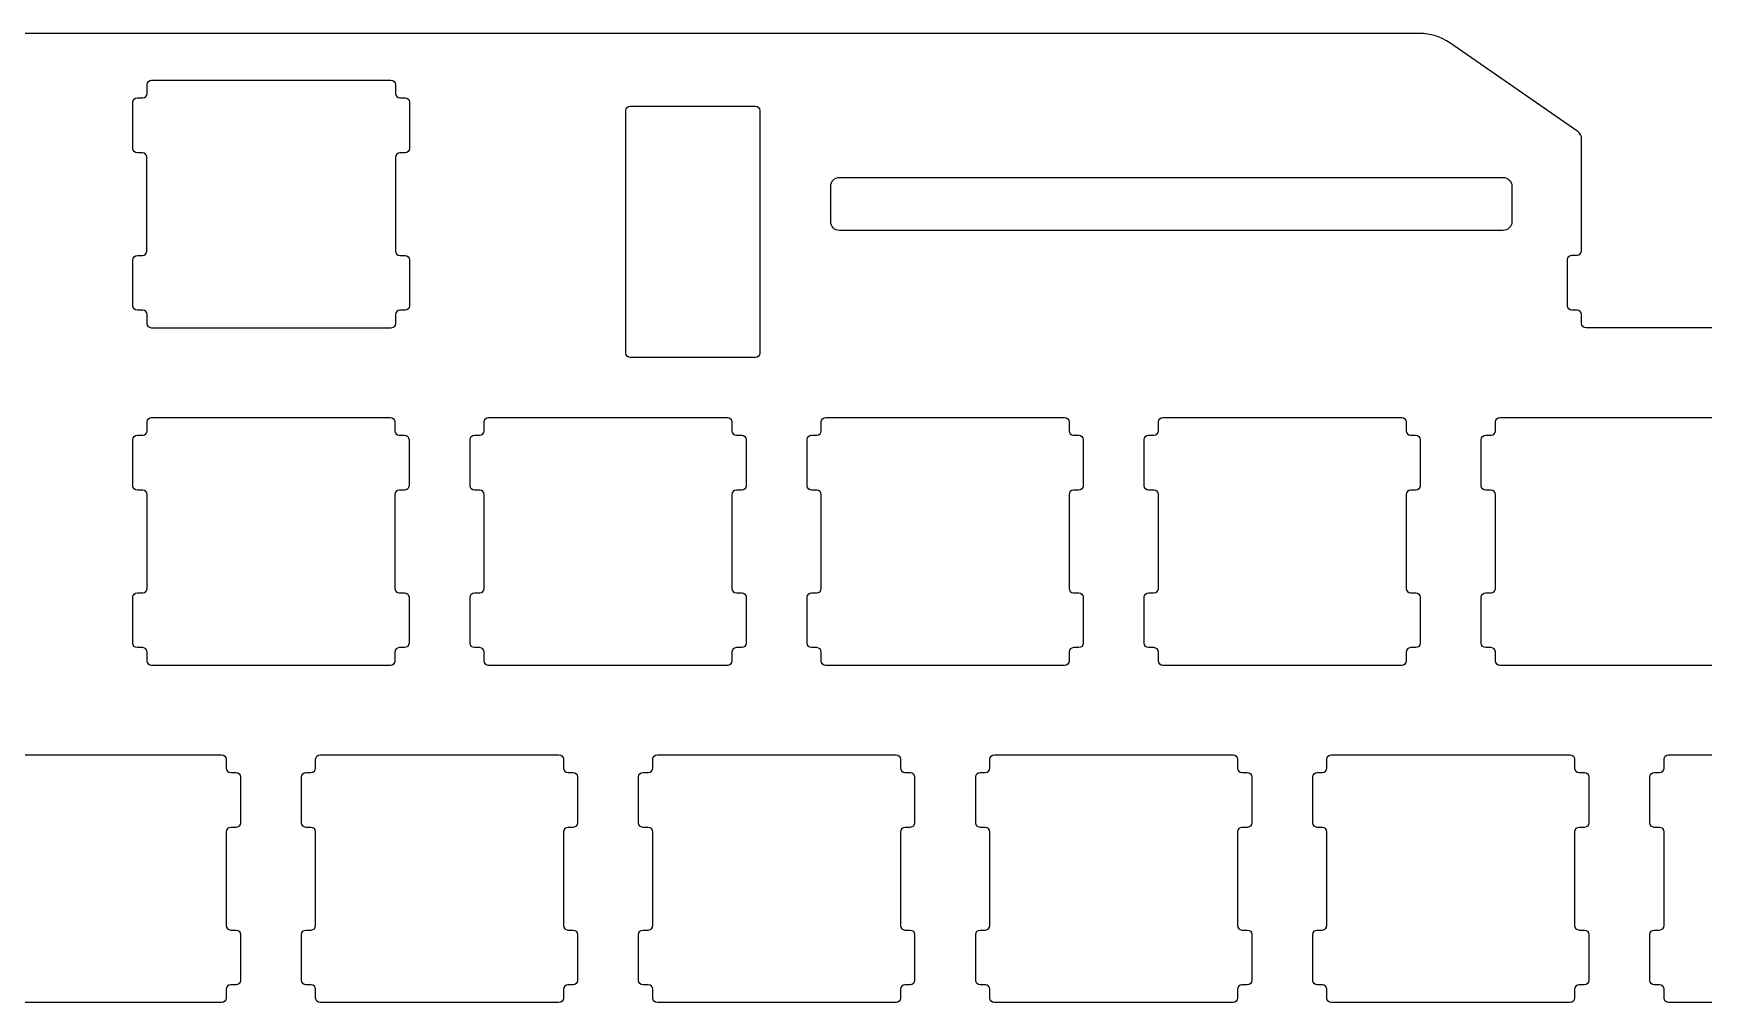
# Model space of a CAD drawing. Header units: millimetres. Extents: x -251 to 35, y -191 to -88.
# Drawn here: x -202 to -107.6, y -146.5 to -91.7 of the extents above; entities that cross this region are included whole.
import ezdxf

# ---------------------------------------------------------------- set-up
doc = ezdxf.new("R2010")
doc.units = ezdxf.units.MM
doc.layers.get('0').update_dxf_attribs({"linetype": 'CONTINUOUS'})

msp = doc.modelspace()

# ---------------------------------------------------------------- linework, layer by layer
for p, q in [((-123.7, -91.704), (-224.999, -91.704)), ((-114.759, -97.253), (-121.99, -92.238)), ((-195.361, -94.347), (-181.831, -94.347)), ((-195.611, -95.096), (-195.611, -94.597)), ((-181.581, -94.597), (-181.581, -95.096)), ((-196.412, -98.196), (-196.412, -95.596)), ((-196.162, -95.346), (-195.861, -95.346)), ((-181.331, -95.346), (-181.03, -95.346)), ((-180.78, -95.596), (-180.78, -98.196)), ((-168.552, -109.764), (-168.552, -96.059)), ((-168.302, -95.809), (-161.229, -95.809)), ((-160.979, -96.059), (-160.979, -109.764)), ((-114.544, -103.988), (-114.544, -97.664)), ((-195.87, -98.446), (-196.162, -98.446)), ((-195.62, -103.996), (-195.62, -98.696)), ((-181.581, -98.696), (-181.581, -103.996)), ((-181.03, -98.446), (-181.331, -98.446)), ((-156.479, -99.838), (-118.984, -99.838)), ((-156.979, -102.338), (-156.979, -100.338)), ((-118.484, -100.338), (-118.484, -102.338)), ((-118.984, -102.838), (-156.479, -102.838)), ((-196.412, -107.095), (-196.412, -104.496)), ((-196.162, -104.246), (-195.87, -104.246)), ((-181.331, -104.246), (-181.03, -104.246)), ((-180.78, -104.496), (-180.78, -107.095)), ((-115.343, -107.089), (-115.343, -104.488)), ((-115.093, -104.238), (-114.794, -104.238)), ((-195.861, -107.345), (-196.162, -107.345)), ((-195.611, -108.096), (-195.611, -107.595)), ((-181.581, -107.595), (-181.581, -108.096)), ((-181.03, -107.345), (-181.331, -107.345)), ((-114.794, -107.339), (-115.093, -107.339)), ((-114.544, -108.088), (-114.544, -107.589)), ((-181.831, -108.346), (-195.361, -108.346)), ((-100.792, -108.338), (-114.294, -108.338)), ((-161.229, -110.014), (-168.302, -110.014)), ((-195.611, -114.154), (-195.611, -113.655)), ((-195.361, -113.405), (-181.862, -113.405)), ((-181.612, -113.655), (-181.612, -114.154)), ((-176.561, -114.154), (-176.561, -113.655)), ((-176.311, -113.405), (-162.812, -113.405)), ((-162.562, -113.655), (-162.562, -114.154)), ((-157.511, -114.154), (-157.511, -113.655)), ((-157.261, -113.405), (-143.762, -113.405)), ((-143.512, -113.655), (-143.512, -114.154)), ((-138.461, -114.154), (-138.461, -113.655)), ((-138.211, -113.405), (-124.712, -113.405)), ((-124.462, -113.655), (-124.462, -114.154)), ((-119.411, -114.154), (-119.411, -113.655)), ((-119.161, -113.405), (-105.662, -113.405)), ((-196.412, -117.254), (-196.412, -114.654)), ((-196.162, -114.404), (-195.861, -114.404)), ((-181.362, -114.404), (-181.061, -114.404)), ((-180.811, -114.654), (-180.811, -117.254)), ((-177.362, -117.254), (-177.362, -114.654)), ((-177.112, -114.404), (-176.811, -114.404)), ((-162.312, -114.404), (-162.011, -114.404)), ((-161.761, -114.654), (-161.761, -117.254)), ((-158.312, -117.254), (-158.312, -114.654)), ((-158.062, -114.404), (-157.761, -114.404)), ((-143.262, -114.404), (-142.961, -114.404)), ((-142.711, -114.654), (-142.711, -117.254)), ((-139.262, -117.254), (-139.262, -114.654)), ((-139.012, -114.404), (-138.711, -114.404)), ((-124.212, -114.404), (-123.911, -114.404)), ((-123.661, -114.654), (-123.661, -117.254)), ((-120.212, -117.254), (-120.212, -114.654)), ((-119.962, -114.404), (-119.661, -114.404)), ((-195.861, -117.504), (-196.162, -117.504)), ((-195.611, -123.054), (-195.611, -117.754)), ((-181.612, -117.754), (-181.612, -123.054)), ((-181.061, -117.504), (-181.362, -117.504)), ((-176.811, -117.504), (-177.112, -117.504)), ((-176.561, -123.054), (-176.561, -117.754)), ((-162.562, -117.754), (-162.562, -123.054)), ((-162.011, -117.504), (-162.312, -117.504)), ((-157.761, -117.504), (-158.062, -117.504)), ((-157.511, -123.054), (-157.511, -117.754)), ((-143.512, -117.754), (-143.512, -123.054)), ((-142.961, -117.504), (-143.262, -117.504)), ((-138.711, -117.504), (-139.012, -117.504)), ((-138.461, -123.054), (-138.461, -117.754)), ((-124.462, -117.754), (-124.462, -123.054)), ((-123.911, -117.504), (-124.212, -117.504)), ((-119.661, -117.504), (-119.962, -117.504)), ((-119.411, -123.054), (-119.411, -117.754)), ((-196.412, -126.154), (-196.412, -123.554)), ((-196.162, -123.304), (-195.861, -123.304)), ((-181.362, -123.304), (-181.061, -123.304)), ((-180.811, -123.554), (-180.811, -126.154)), ((-177.362, -126.154), (-177.362, -123.554)), ((-177.112, -123.304), (-176.811, -123.304)), ((-162.312, -123.304), (-162.011, -123.304)), ((-161.761, -123.554), (-161.761, -126.154)), ((-158.312, -126.154), (-158.312, -123.554)), ((-158.062, -123.304), (-157.761, -123.304)), ((-143.262, -123.304), (-142.961, -123.304)), ((-142.711, -123.554), (-142.711, -126.154)), ((-139.262, -126.154), (-139.262, -123.554)), ((-139.012, -123.304), (-138.711, -123.304)), ((-124.212, -123.304), (-123.911, -123.304)), ((-123.661, -123.554), (-123.661, -126.154)), ((-120.212, -126.154), (-120.212, -123.554)), ((-119.962, -123.304), (-119.661, -123.304)), ((-195.861, -126.404), (-196.162, -126.404)), ((-181.061, -126.404), (-181.362, -126.404)), ((-176.811, -126.404), (-177.112, -126.404)), ((-162.011, -126.404), (-162.312, -126.404)), ((-157.761, -126.404), (-158.062, -126.404)), ((-142.961, -126.404), (-143.262, -126.404)), ((-138.711, -126.404), (-139.012, -126.404)), ((-123.911, -126.404), (-124.212, -126.404)), ((-119.661, -126.404), (-119.962, -126.404)), ((-195.611, -127.154), (-195.611, -126.654)), ((-181.862, -127.404), (-195.361, -127.404)), ((-181.612, -126.654), (-181.612, -127.154)), ((-176.561, -127.154), (-176.561, -126.654)), ((-162.812, -127.404), (-176.311, -127.404)), ((-162.562, -126.654), (-162.562, -127.154)), ((-157.511, -127.154), (-157.511, -126.654)), ((-143.762, -127.404), (-157.261, -127.404)), ((-143.512, -126.654), (-143.512, -127.154)), ((-138.461, -127.154), (-138.461, -126.654)), ((-124.712, -127.404), (-138.211, -127.404)), ((-124.462, -126.654), (-124.462, -127.154)), ((-119.411, -127.154), (-119.411, -126.654)), ((-105.662, -127.404), (-119.161, -127.404)), ((-204.886, -132.455), (-191.387, -132.455)), ((-191.137, -132.705), (-191.137, -133.204)), ((-186.086, -133.204), (-186.086, -132.705)), ((-185.836, -132.455), (-172.337, -132.455)), ((-172.087, -132.705), (-172.087, -133.204)), ((-167.036, -133.204), (-167.036, -132.705)), ((-166.786, -132.455), (-153.287, -132.455)), ((-153.037, -132.705), (-153.037, -133.204)), ((-147.986, -133.204), (-147.986, -132.705)), ((-147.736, -132.455), (-134.237, -132.455)), ((-133.987, -132.705), (-133.987, -133.204)), ((-128.936, -133.204), (-128.936, -132.705)), ((-128.686, -132.455), (-115.187, -132.455)), ((-114.937, -132.705), (-114.937, -133.204)), ((-109.886, -133.204), (-109.886, -132.705)), ((-109.636, -132.455), (-96.137, -132.455)), ((-190.887, -133.454), (-190.586, -133.454)), ((-190.336, -133.704), (-190.336, -136.304)), ((-186.887, -136.304), (-186.887, -133.704)), ((-186.637, -133.454), (-186.336, -133.454)), ((-171.837, -133.454), (-171.536, -133.454)), ((-171.286, -133.704), (-171.286, -136.304)), ((-167.837, -136.304), (-167.837, -133.704)), ((-167.587, -133.454), (-167.286, -133.454)), ((-152.787, -133.454), (-152.486, -133.454)), ((-152.236, -133.704), (-152.236, -136.304)), ((-148.787, -136.304), (-148.787, -133.704)), ((-148.537, -133.454), (-148.236, -133.454)), ((-133.737, -133.454), (-133.436, -133.454)), ((-133.186, -133.704), (-133.186, -136.304)), ((-129.737, -136.304), (-129.737, -133.704)), ((-129.487, -133.454), (-129.186, -133.454)), ((-114.687, -133.454), (-114.386, -133.454)), ((-114.136, -133.704), (-114.136, -136.304)), ((-110.687, -136.304), (-110.687, -133.704)), ((-110.437, -133.454), (-110.136, -133.454)), ((-191.137, -136.804), (-191.137, -142.104)), ((-190.586, -136.554), (-190.887, -136.554)), ((-186.336, -136.554), (-186.637, -136.554)), ((-186.086, -142.104), (-186.086, -136.804)), ((-172.087, -136.804), (-172.087, -142.104)), ((-171.536, -136.554), (-171.837, -136.554)), ((-167.286, -136.554), (-167.587, -136.554)), ((-167.036, -142.104), (-167.036, -136.804)), ((-153.037, -136.804), (-153.037, -142.104)), ((-152.486, -136.554), (-152.787, -136.554)), ((-148.236, -136.554), (-148.537, -136.554)), ((-147.986, -142.104), (-147.986, -136.804)), ((-133.987, -136.804), (-133.987, -142.104)), ((-133.436, -136.554), (-133.737, -136.554)), ((-129.186, -136.554), (-129.487, -136.554)), ((-128.936, -142.104), (-128.936, -136.804)), ((-114.937, -136.804), (-114.937, -142.104)), ((-114.386, -136.554), (-114.687, -136.554)), ((-110.136, -136.554), (-110.437, -136.554)), ((-109.886, -142.104), (-109.886, -136.804)), ((-190.887, -142.354), (-190.586, -142.354)), ((-186.637, -142.354), (-186.336, -142.354)), ((-171.837, -142.354), (-171.536, -142.354)), ((-167.587, -142.354), (-167.286, -142.354)), ((-152.787, -142.354), (-152.486, -142.354)), ((-148.537, -142.354), (-148.236, -142.354)), ((-133.737, -142.354), (-133.436, -142.354)), ((-129.487, -142.354), (-129.186, -142.354)), ((-114.687, -142.354), (-114.386, -142.354)), ((-110.437, -142.354), (-110.136, -142.354)), ((-190.336, -142.604), (-190.336, -145.204)), ((-186.887, -145.204), (-186.887, -142.604)), ((-171.286, -142.604), (-171.286, -145.204)), ((-167.837, -145.204), (-167.837, -142.604)), ((-152.236, -142.604), (-152.236, -145.204)), ((-148.787, -145.204), (-148.787, -142.604)), ((-133.186, -142.604), (-133.186, -145.204)), ((-129.737, -145.204), (-129.737, -142.604)), ((-114.136, -142.604), (-114.136, -145.204)), ((-110.687, -145.204), (-110.687, -142.604)), ((-191.137, -145.704), (-191.137, -146.204)), ((-190.586, -145.454), (-190.887, -145.454)), ((-186.336, -145.454), (-186.637, -145.454)), ((-186.086, -146.204), (-186.086, -145.704)), ((-172.087, -145.704), (-172.087, -146.204)), ((-171.536, -145.454), (-171.837, -145.454)), ((-167.286, -145.454), (-167.587, -145.454)), ((-167.036, -146.204), (-167.036, -145.704)), ((-153.037, -145.704), (-153.037, -146.204)), ((-152.486, -145.454), (-152.787, -145.454)), ((-148.236, -145.454), (-148.537, -145.454)), ((-147.986, -146.204), (-147.986, -145.704)), ((-133.987, -145.704), (-133.987, -146.204)), ((-133.436, -145.454), (-133.737, -145.454)), ((-129.186, -145.454), (-129.487, -145.454)), ((-128.936, -146.204), (-128.936, -145.704)), ((-114.937, -145.704), (-114.937, -146.204)), ((-114.386, -145.454), (-114.687, -145.454)), ((-110.136, -145.454), (-110.437, -145.454)), ((-109.886, -146.204), (-109.886, -145.704)), ((-191.387, -146.454), (-204.886, -146.454)), ((-172.337, -146.454), (-185.836, -146.454)), ((-153.287, -146.454), (-166.786, -146.454)), ((-134.237, -146.454), (-147.736, -146.454)), ((-115.187, -146.454), (-128.686, -146.454)), ((-96.137, -146.454), (-109.636, -146.454))]:
    msp.add_line(p, q)
for centre, radius, start, end in [((-123.7, -94.704), 3, 55.25884, 90), ((-115.044, -97.664), 0.5, 0, 55.25884)]:
    msp.add_arc(centre, radius, start, end)
for points in [[(-195.611, -94.597), (-195.611, -94.458), (-195.499, -94.347), (-195.361, -94.347)], [(-181.831, -94.347), (-181.693, -94.347), (-181.581, -94.458), (-181.581, -94.597)], [(-195.861, -95.346), (-195.723, -95.346), (-195.611, -95.234), (-195.611, -95.096)], [(-181.581, -95.096), (-181.581, -95.234), (-181.469, -95.346), (-181.331, -95.346)], [(-196.412, -95.596), (-196.412, -95.458), (-196.3, -95.346), (-196.162, -95.346)], [(-181.03, -95.346), (-180.892, -95.346), (-180.78, -95.458), (-180.78, -95.596)], [(-168.552, -96.059), (-168.552, -95.921), (-168.44, -95.809), (-168.302, -95.809)], [(-161.229, -95.809), (-161.091, -95.809), (-160.979, -95.921), (-160.979, -96.059)], [(-196.162, -98.446), (-196.3, -98.446), (-196.412, -98.334), (-196.412, -98.196)], [(-195.62, -98.696), (-195.62, -98.558), (-195.732, -98.446), (-195.87, -98.446)], [(-181.331, -98.446), (-181.469, -98.446), (-181.581, -98.558), (-181.581, -98.696)], [(-180.78, -98.196), (-180.78, -98.334), (-180.892, -98.446), (-181.03, -98.446)], [(-156.979, -100.338), (-156.979, -100.062), (-156.755, -99.838), (-156.479, -99.838)], [(-118.984, -99.838), (-118.708, -99.838), (-118.484, -100.062), (-118.484, -100.338)], [(-156.479, -102.838), (-156.755, -102.838), (-156.979, -102.614), (-156.979, -102.338)], [(-118.484, -102.338), (-118.484, -102.614), (-118.708, -102.838), (-118.984, -102.838)], [(-196.412, -104.496), (-196.412, -104.358), (-196.3, -104.246), (-196.162, -104.246)], [(-195.87, -104.246), (-195.732, -104.246), (-195.62, -104.134), (-195.62, -103.996)], [(-181.581, -103.996), (-181.581, -104.134), (-181.469, -104.246), (-181.331, -104.246)], [(-181.03, -104.246), (-180.892, -104.246), (-180.78, -104.358), (-180.78, -104.496)], [(-115.343, -104.488), (-115.343, -104.35), (-115.232, -104.238), (-115.093, -104.238)], [(-114.794, -104.238), (-114.656, -104.238), (-114.544, -104.126), (-114.544, -103.988)], [(-196.162, -107.345), (-196.3, -107.345), (-196.412, -107.233), (-196.412, -107.095)], [(-195.611, -107.595), (-195.611, -107.457), (-195.723, -107.345), (-195.861, -107.345)], [(-181.331, -107.345), (-181.469, -107.345), (-181.581, -107.457), (-181.581, -107.595)], [(-180.78, -107.095), (-180.78, -107.233), (-180.892, -107.345), (-181.03, -107.345)], [(-115.093, -107.339), (-115.232, -107.339), (-115.343, -107.227), (-115.343, -107.089)], [(-114.544, -107.589), (-114.544, -107.451), (-114.656, -107.339), (-114.794, -107.339)], [(-195.361, -108.346), (-195.499, -108.346), (-195.611, -108.234), (-195.611, -108.096)], [(-181.581, -108.096), (-181.581, -108.234), (-181.693, -108.346), (-181.831, -108.346)], [(-114.294, -108.338), (-114.432, -108.338), (-114.544, -108.226), (-114.544, -108.088)], [(-168.302, -110.014), (-168.44, -110.014), (-168.552, -109.902), (-168.552, -109.764)], [(-160.979, -109.764), (-160.979, -109.902), (-161.091, -110.014), (-161.229, -110.014)], [(-195.861, -114.404), (-195.723, -114.404), (-195.611, -114.292), (-195.611, -114.154)], [(-195.611, -113.655), (-195.611, -113.517), (-195.499, -113.405), (-195.361, -113.405)], [(-181.862, -113.405), (-181.724, -113.405), (-181.612, -113.517), (-181.612, -113.655)], [(-181.612, -114.154), (-181.612, -114.292), (-181.5, -114.404), (-181.362, -114.404)], [(-176.811, -114.404), (-176.673, -114.404), (-176.561, -114.292), (-176.561, -114.154)], [(-176.561, -113.655), (-176.561, -113.517), (-176.449, -113.405), (-176.311, -113.405)], [(-162.812, -113.405), (-162.674, -113.405), (-162.562, -113.517), (-162.562, -113.655)], [(-162.562, -114.154), (-162.562, -114.292), (-162.45, -114.404), (-162.312, -114.404)], [(-157.761, -114.404), (-157.623, -114.404), (-157.511, -114.292), (-157.511, -114.154)], [(-157.511, -113.655), (-157.511, -113.517), (-157.399, -113.405), (-157.261, -113.405)], [(-143.762, -113.405), (-143.624, -113.405), (-143.512, -113.517), (-143.512, -113.655)], [(-143.512, -114.154), (-143.512, -114.292), (-143.4, -114.404), (-143.262, -114.404)], [(-138.711, -114.404), (-138.573, -114.404), (-138.461, -114.292), (-138.461, -114.154)], [(-138.461, -113.655), (-138.461, -113.517), (-138.349, -113.405), (-138.211, -113.405)], [(-124.712, -113.405), (-124.574, -113.405), (-124.462, -113.517), (-124.462, -113.655)], [(-124.462, -114.154), (-124.462, -114.292), (-124.35, -114.404), (-124.212, -114.404)], [(-119.661, -114.404), (-119.523, -114.404), (-119.411, -114.292), (-119.411, -114.154)], [(-119.411, -113.655), (-119.411, -113.517), (-119.299, -113.405), (-119.161, -113.405)], [(-196.412, -114.654), (-196.412, -114.516), (-196.3, -114.404), (-196.162, -114.404)], [(-181.061, -114.404), (-180.923, -114.404), (-180.811, -114.516), (-180.811, -114.654)], [(-177.362, -114.654), (-177.362, -114.516), (-177.25, -114.404), (-177.112, -114.404)], [(-162.011, -114.404), (-161.873, -114.404), (-161.761, -114.516), (-161.761, -114.654)], [(-158.312, -114.654), (-158.312, -114.516), (-158.2, -114.404), (-158.062, -114.404)], [(-142.961, -114.404), (-142.823, -114.404), (-142.711, -114.516), (-142.711, -114.654)], [(-139.262, -114.654), (-139.262, -114.516), (-139.15, -114.404), (-139.012, -114.404)], [(-123.911, -114.404), (-123.773, -114.404), (-123.661, -114.516), (-123.661, -114.654)], [(-120.212, -114.654), (-120.212, -114.516), (-120.1, -114.404), (-119.962, -114.404)], [(-196.162, -117.504), (-196.3, -117.504), (-196.412, -117.393), (-196.412, -117.254)], [(-195.611, -117.754), (-195.611, -117.616), (-195.723, -117.504), (-195.861, -117.504)], [(-181.362, -117.504), (-181.5, -117.504), (-181.612, -117.616), (-181.612, -117.754)], [(-180.811, -117.254), (-180.811, -117.393), (-180.923, -117.504), (-181.061, -117.504)], [(-177.112, -117.504), (-177.25, -117.504), (-177.362, -117.393), (-177.362, -117.254)], [(-176.561, -117.754), (-176.561, -117.616), (-176.673, -117.504), (-176.811, -117.504)], [(-162.312, -117.504), (-162.45, -117.504), (-162.562, -117.616), (-162.562, -117.754)], [(-161.761, -117.254), (-161.761, -117.393), (-161.873, -117.504), (-162.011, -117.504)], [(-158.062, -117.504), (-158.2, -117.504), (-158.312, -117.393), (-158.312, -117.254)], [(-157.511, -117.754), (-157.511, -117.616), (-157.623, -117.504), (-157.761, -117.504)], [(-143.262, -117.504), (-143.4, -117.504), (-143.512, -117.616), (-143.512, -117.754)], [(-142.711, -117.254), (-142.711, -117.393), (-142.823, -117.504), (-142.961, -117.504)], [(-139.012, -117.504), (-139.15, -117.504), (-139.262, -117.393), (-139.262, -117.254)], [(-138.461, -117.754), (-138.461, -117.616), (-138.573, -117.504), (-138.711, -117.504)], [(-124.212, -117.504), (-124.35, -117.504), (-124.462, -117.616), (-124.462, -117.754)], [(-123.661, -117.254), (-123.661, -117.393), (-123.773, -117.504), (-123.911, -117.504)], [(-119.962, -117.504), (-120.1, -117.504), (-120.212, -117.393), (-120.212, -117.254)], [(-119.411, -117.754), (-119.411, -117.616), (-119.523, -117.504), (-119.661, -117.504)], [(-196.412, -123.554), (-196.412, -123.416), (-196.3, -123.304), (-196.162, -123.304)], [(-195.861, -123.304), (-195.723, -123.304), (-195.611, -123.193), (-195.611, -123.054)], [(-181.612, -123.054), (-181.612, -123.193), (-181.5, -123.304), (-181.362, -123.304)], [(-181.061, -123.304), (-180.923, -123.304), (-180.811, -123.416), (-180.811, -123.554)], [(-177.362, -123.554), (-177.362, -123.416), (-177.25, -123.304), (-177.112, -123.304)], [(-176.811, -123.304), (-176.673, -123.304), (-176.561, -123.193), (-176.561, -123.054)], [(-162.562, -123.054), (-162.562, -123.193), (-162.45, -123.304), (-162.312, -123.304)], [(-162.011, -123.304), (-161.873, -123.304), (-161.761, -123.416), (-161.761, -123.554)], [(-158.312, -123.554), (-158.312, -123.416), (-158.2, -123.304), (-158.062, -123.304)], [(-157.761, -123.304), (-157.623, -123.304), (-157.511, -123.193), (-157.511, -123.054)], [(-143.512, -123.054), (-143.512, -123.193), (-143.4, -123.304), (-143.262, -123.304)], [(-142.961, -123.304), (-142.823, -123.304), (-142.711, -123.416), (-142.711, -123.554)], [(-139.262, -123.554), (-139.262, -123.416), (-139.15, -123.304), (-139.012, -123.304)], [(-138.711, -123.304), (-138.573, -123.304), (-138.461, -123.193), (-138.461, -123.054)], [(-124.462, -123.054), (-124.462, -123.193), (-124.35, -123.304), (-124.212, -123.304)], [(-123.911, -123.304), (-123.773, -123.304), (-123.661, -123.416), (-123.661, -123.554)], [(-120.212, -123.554), (-120.212, -123.416), (-120.1, -123.304), (-119.962, -123.304)], [(-119.661, -123.304), (-119.523, -123.304), (-119.411, -123.193), (-119.411, -123.054)], [(-196.162, -126.404), (-196.3, -126.404), (-196.412, -126.292), (-196.412, -126.154)], [(-195.611, -126.654), (-195.611, -126.516), (-195.723, -126.404), (-195.861, -126.404)], [(-181.362, -126.404), (-181.5, -126.404), (-181.612, -126.516), (-181.612, -126.654)], [(-180.811, -126.154), (-180.811, -126.292), (-180.923, -126.404), (-181.061, -126.404)], [(-177.112, -126.404), (-177.25, -126.404), (-177.362, -126.292), (-177.362, -126.154)], [(-176.561, -126.654), (-176.561, -126.516), (-176.673, -126.404), (-176.811, -126.404)], [(-162.312, -126.404), (-162.45, -126.404), (-162.562, -126.516), (-162.562, -126.654)], [(-161.761, -126.154), (-161.761, -126.292), (-161.873, -126.404), (-162.011, -126.404)], [(-158.062, -126.404), (-158.2, -126.404), (-158.312, -126.292), (-158.312, -126.154)], [(-157.511, -126.654), (-157.511, -126.516), (-157.623, -126.404), (-157.761, -126.404)], [(-143.262, -126.404), (-143.4, -126.404), (-143.512, -126.516), (-143.512, -126.654)], [(-142.711, -126.154), (-142.711, -126.292), (-142.823, -126.404), (-142.961, -126.404)], [(-139.012, -126.404), (-139.15, -126.404), (-139.262, -126.292), (-139.262, -126.154)], [(-138.461, -126.654), (-138.461, -126.516), (-138.573, -126.404), (-138.711, -126.404)], [(-124.212, -126.404), (-124.35, -126.404), (-124.462, -126.516), (-124.462, -126.654)], [(-123.661, -126.154), (-123.661, -126.292), (-123.773, -126.404), (-123.911, -126.404)], [(-119.962, -126.404), (-120.1, -126.404), (-120.212, -126.292), (-120.212, -126.154)], [(-119.411, -126.654), (-119.411, -126.516), (-119.523, -126.404), (-119.661, -126.404)], [(-195.361, -127.404), (-195.499, -127.404), (-195.611, -127.292), (-195.611, -127.154)], [(-181.612, -127.154), (-181.612, -127.292), (-181.724, -127.404), (-181.862, -127.404)], [(-176.311, -127.404), (-176.449, -127.404), (-176.561, -127.292), (-176.561, -127.154)], [(-162.562, -127.154), (-162.562, -127.292), (-162.674, -127.404), (-162.812, -127.404)], [(-157.261, -127.404), (-157.399, -127.404), (-157.511, -127.292), (-157.511, -127.154)], [(-143.512, -127.154), (-143.512, -127.292), (-143.624, -127.404), (-143.762, -127.404)], [(-138.211, -127.404), (-138.349, -127.404), (-138.461, -127.292), (-138.461, -127.154)], [(-124.462, -127.154), (-124.462, -127.292), (-124.574, -127.404), (-124.712, -127.404)], [(-119.161, -127.404), (-119.299, -127.404), (-119.411, -127.292), (-119.411, -127.154)], [(-191.387, -132.455), (-191.249, -132.455), (-191.137, -132.567), (-191.137, -132.705)], [(-186.086, -132.705), (-186.086, -132.567), (-185.974, -132.455), (-185.836, -132.455)], [(-172.337, -132.455), (-172.199, -132.455), (-172.087, -132.567), (-172.087, -132.705)], [(-167.036, -132.705), (-167.036, -132.567), (-166.924, -132.455), (-166.786, -132.455)], [(-153.287, -132.455), (-153.149, -132.455), (-153.037, -132.567), (-153.037, -132.705)], [(-147.986, -132.705), (-147.986, -132.567), (-147.874, -132.455), (-147.736, -132.455)], [(-134.237, -132.455), (-134.099, -132.455), (-133.987, -132.567), (-133.987, -132.705)], [(-128.936, -132.705), (-128.936, -132.567), (-128.824, -132.455), (-128.686, -132.455)], [(-115.187, -132.455), (-115.049, -132.455), (-114.937, -132.567), (-114.937, -132.705)], [(-109.886, -132.705), (-109.886, -132.567), (-109.774, -132.455), (-109.636, -132.455)], [(-191.137, -133.204), (-191.137, -133.342), (-191.025, -133.454), (-190.887, -133.454)], [(-190.586, -133.454), (-190.448, -133.454), (-190.336, -133.566), (-190.336, -133.704)], [(-186.887, -133.704), (-186.887, -133.566), (-186.775, -133.454), (-186.637, -133.454)], [(-186.336, -133.454), (-186.198, -133.454), (-186.086, -133.342), (-186.086, -133.204)], [(-172.087, -133.204), (-172.087, -133.342), (-171.975, -133.454), (-171.837, -133.454)], [(-171.536, -133.454), (-171.398, -133.454), (-171.286, -133.566), (-171.286, -133.704)], [(-167.837, -133.704), (-167.837, -133.566), (-167.725, -133.454), (-167.587, -133.454)], [(-167.286, -133.454), (-167.148, -133.454), (-167.036, -133.342), (-167.036, -133.204)], [(-153.037, -133.204), (-153.037, -133.342), (-152.925, -133.454), (-152.787, -133.454)], [(-152.486, -133.454), (-152.348, -133.454), (-152.236, -133.566), (-152.236, -133.704)], [(-148.787, -133.704), (-148.787, -133.566), (-148.675, -133.454), (-148.537, -133.454)], [(-148.236, -133.454), (-148.098, -133.454), (-147.986, -133.342), (-147.986, -133.204)], [(-133.987, -133.204), (-133.987, -133.342), (-133.875, -133.454), (-133.737, -133.454)], [(-133.436, -133.454), (-133.298, -133.454), (-133.186, -133.566), (-133.186, -133.704)], [(-129.737, -133.704), (-129.737, -133.566), (-129.625, -133.454), (-129.487, -133.454)], [(-129.186, -133.454), (-129.048, -133.454), (-128.936, -133.342), (-128.936, -133.204)], [(-114.937, -133.204), (-114.937, -133.342), (-114.825, -133.454), (-114.687, -133.454)], [(-114.386, -133.454), (-114.248, -133.454), (-114.136, -133.566), (-114.136, -133.704)], [(-110.687, -133.704), (-110.687, -133.566), (-110.575, -133.454), (-110.437, -133.454)], [(-110.136, -133.454), (-109.998, -133.454), (-109.886, -133.342), (-109.886, -133.204)], [(-190.887, -136.554), (-191.025, -136.554), (-191.137, -136.666), (-191.137, -136.804)], [(-190.336, -136.304), (-190.336, -136.443), (-190.448, -136.554), (-190.586, -136.554)], [(-186.637, -136.554), (-186.775, -136.554), (-186.887, -136.443), (-186.887, -136.304)], [(-186.086, -136.804), (-186.086, -136.666), (-186.198, -136.554), (-186.336, -136.554)], [(-171.837, -136.554), (-171.975, -136.554), (-172.087, -136.666), (-172.087, -136.804)], [(-171.286, -136.304), (-171.286, -136.443), (-171.398, -136.554), (-171.536, -136.554)], [(-167.587, -136.554), (-167.725, -136.554), (-167.837, -136.443), (-167.837, -136.304)], [(-167.036, -136.804), (-167.036, -136.666), (-167.148, -136.554), (-167.286, -136.554)], [(-152.787, -136.554), (-152.925, -136.554), (-153.037, -136.666), (-153.037, -136.804)], [(-152.236, -136.304), (-152.236, -136.443), (-152.348, -136.554), (-152.486, -136.554)], [(-148.537, -136.554), (-148.675, -136.554), (-148.787, -136.443), (-148.787, -136.304)], [(-147.986, -136.804), (-147.986, -136.666), (-148.098, -136.554), (-148.236, -136.554)], [(-133.737, -136.554), (-133.875, -136.554), (-133.987, -136.666), (-133.987, -136.804)], [(-133.186, -136.304), (-133.186, -136.443), (-133.298, -136.554), (-133.436, -136.554)], [(-129.487, -136.554), (-129.625, -136.554), (-129.737, -136.443), (-129.737, -136.304)], [(-128.936, -136.804), (-128.936, -136.666), (-129.048, -136.554), (-129.186, -136.554)], [(-114.687, -136.554), (-114.825, -136.554), (-114.937, -136.666), (-114.937, -136.804)], [(-114.136, -136.304), (-114.136, -136.443), (-114.248, -136.554), (-114.386, -136.554)], [(-110.437, -136.554), (-110.575, -136.554), (-110.687, -136.443), (-110.687, -136.304)], [(-109.886, -136.804), (-109.886, -136.666), (-109.998, -136.554), (-110.136, -136.554)], [(-191.137, -142.104), (-191.137, -142.243), (-191.025, -142.354), (-190.887, -142.354)], [(-190.586, -142.354), (-190.448, -142.354), (-190.336, -142.466), (-190.336, -142.604)], [(-186.887, -142.604), (-186.887, -142.466), (-186.775, -142.354), (-186.637, -142.354)], [(-186.336, -142.354), (-186.198, -142.354), (-186.086, -142.243), (-186.086, -142.104)], [(-172.087, -142.104), (-172.087, -142.243), (-171.975, -142.354), (-171.837, -142.354)], [(-171.536, -142.354), (-171.398, -142.354), (-171.286, -142.466), (-171.286, -142.604)], [(-167.837, -142.604), (-167.837, -142.466), (-167.725, -142.354), (-167.587, -142.354)], [(-167.286, -142.354), (-167.148, -142.354), (-167.036, -142.243), (-167.036, -142.104)], [(-153.037, -142.104), (-153.037, -142.243), (-152.925, -142.354), (-152.787, -142.354)], [(-152.486, -142.354), (-152.348, -142.354), (-152.236, -142.466), (-152.236, -142.604)], [(-148.787, -142.604), (-148.787, -142.466), (-148.675, -142.354), (-148.537, -142.354)], [(-148.236, -142.354), (-148.098, -142.354), (-147.986, -142.243), (-147.986, -142.104)], [(-133.987, -142.104), (-133.987, -142.243), (-133.875, -142.354), (-133.737, -142.354)], [(-133.436, -142.354), (-133.298, -142.354), (-133.186, -142.466), (-133.186, -142.604)], [(-129.737, -142.604), (-129.737, -142.466), (-129.625, -142.354), (-129.487, -142.354)], [(-129.186, -142.354), (-129.048, -142.354), (-128.936, -142.243), (-128.936, -142.104)], [(-114.937, -142.104), (-114.937, -142.243), (-114.825, -142.354), (-114.687, -142.354)], [(-114.386, -142.354), (-114.248, -142.354), (-114.136, -142.466), (-114.136, -142.604)], [(-110.687, -142.604), (-110.687, -142.466), (-110.575, -142.354), (-110.437, -142.354)], [(-110.136, -142.354), (-109.998, -142.354), (-109.886, -142.243), (-109.886, -142.104)], [(-190.336, -145.204), (-190.336, -145.342), (-190.448, -145.454), (-190.586, -145.454)], [(-186.637, -145.454), (-186.775, -145.454), (-186.887, -145.342), (-186.887, -145.204)], [(-171.286, -145.204), (-171.286, -145.342), (-171.398, -145.454), (-171.536, -145.454)], [(-167.587, -145.454), (-167.725, -145.454), (-167.837, -145.342), (-167.837, -145.204)], [(-152.236, -145.204), (-152.236, -145.342), (-152.348, -145.454), (-152.486, -145.454)], [(-148.537, -145.454), (-148.675, -145.454), (-148.787, -145.342), (-148.787, -145.204)], [(-133.186, -145.204), (-133.186, -145.342), (-133.298, -145.454), (-133.436, -145.454)], [(-129.487, -145.454), (-129.625, -145.454), (-129.737, -145.342), (-129.737, -145.204)], [(-114.136, -145.204), (-114.136, -145.342), (-114.248, -145.454), (-114.386, -145.454)], [(-110.437, -145.454), (-110.575, -145.454), (-110.687, -145.342), (-110.687, -145.204)], [(-191.137, -146.204), (-191.137, -146.342), (-191.249, -146.454), (-191.387, -146.454)], [(-190.887, -145.454), (-191.025, -145.454), (-191.137, -145.566), (-191.137, -145.704)], [(-186.086, -145.704), (-186.086, -145.566), (-186.198, -145.454), (-186.336, -145.454)], [(-185.836, -146.454), (-185.974, -146.454), (-186.086, -146.342), (-186.086, -146.204)], [(-172.087, -146.204), (-172.087, -146.342), (-172.199, -146.454), (-172.337, -146.454)], [(-171.837, -145.454), (-171.975, -145.454), (-172.087, -145.566), (-172.087, -145.704)], [(-167.036, -145.704), (-167.036, -145.566), (-167.148, -145.454), (-167.286, -145.454)], [(-166.786, -146.454), (-166.924, -146.454), (-167.036, -146.342), (-167.036, -146.204)], [(-153.037, -146.204), (-153.037, -146.342), (-153.149, -146.454), (-153.287, -146.454)], [(-152.787, -145.454), (-152.925, -145.454), (-153.037, -145.566), (-153.037, -145.704)], [(-147.986, -145.704), (-147.986, -145.566), (-148.098, -145.454), (-148.236, -145.454)], [(-147.736, -146.454), (-147.874, -146.454), (-147.986, -146.342), (-147.986, -146.204)], [(-133.987, -146.204), (-133.987, -146.342), (-134.099, -146.454), (-134.237, -146.454)], [(-133.737, -145.454), (-133.875, -145.454), (-133.987, -145.566), (-133.987, -145.704)], [(-128.936, -145.704), (-128.936, -145.566), (-129.048, -145.454), (-129.186, -145.454)], [(-128.686, -146.454), (-128.824, -146.454), (-128.936, -146.342), (-128.936, -146.204)], [(-114.937, -146.204), (-114.937, -146.342), (-115.049, -146.454), (-115.187, -146.454)], [(-114.687, -145.454), (-114.825, -145.454), (-114.937, -145.566), (-114.937, -145.704)], [(-109.886, -145.704), (-109.886, -145.566), (-109.998, -145.454), (-110.136, -145.454)], [(-109.636, -146.454), (-109.774, -146.454), (-109.886, -146.342), (-109.886, -146.204)]]:
    msp.add_open_spline(points, degree=3)

doc.saveas('drawing.dxf')
